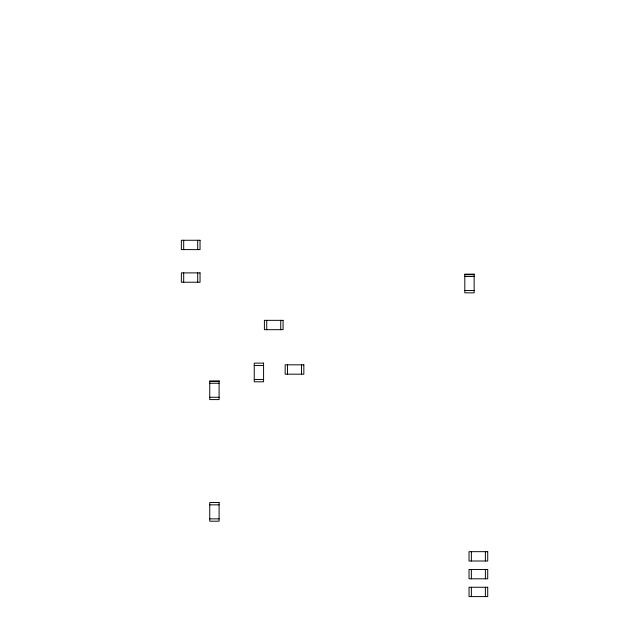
<?xml version="1.0" encoding="UTF-8"?>
<svg xmlns="http://www.w3.org/2000/svg" width="628" height="628" viewBox="0 0 628 628"><rect width="100%" height="100%" fill="white"/><g stroke="black" fill="none" stroke-linecap="round" stroke-linejoin="round"><path stroke-width="0.94" d="M464.814 274.734L474.148 274.734M464.814 276.485L474.148 276.485M464.814 290.497L474.148 290.497M254.238 365.457L263.579 365.457M254.238 379.469L263.579 379.469M209.752 381.502L219.094 381.502M209.752 383.253L219.094 383.253M209.752 397.265L219.094 397.265M209.752 504.849L219.094 504.849M209.752 518.861L219.094 518.861M485.381 551.667L485.381 561.008M485.381 569.463L485.381 578.804M485.381 587.259L485.381 596.6M471.369 551.667L471.369 561.008M471.369 569.463L471.369 578.804M471.369 587.259L471.369 596.6M301.503 364.829L301.503 374.17M287.498 364.829L287.498 374.17M280.747 320.343L280.747 329.684M266.735 320.343L266.735 329.684M197.702 240.265L197.702 249.606M197.702 272.89L197.702 282.231M183.69 240.265L183.69 249.606M183.69 272.89L183.69 282.231M200.042 240.265L181.359 240.265L181.359 249.606L200.042 249.606L200.042 240.265M200.042 272.89L181.359 272.89L181.359 282.231L200.042 282.231L200.042 272.89M474.148 274.146L464.814 274.146L464.814 292.829L474.148 292.829L474.148 274.146M283.079 320.343L264.396 320.343L264.396 329.684L283.079 329.684L283.079 320.343M263.579 363.125L254.238 363.125L254.238 381.8L263.579 381.8L263.579 363.125M303.842 364.829L285.159 364.829L285.159 374.17L303.842 374.17L303.842 364.829M219.094 380.913L209.752 380.913L209.752 399.596L219.094 399.596L219.094 380.913M219.094 502.51L209.752 502.51L209.752 521.193L219.094 521.193L219.094 502.51M487.72 551.667L469.038 551.667L469.038 561.008L487.72 561.008L487.72 551.667M487.72 569.463L469.038 569.463L469.038 578.804L487.72 578.804L487.72 569.463M487.72 587.259L469.038 587.259L469.038 596.6L487.72 596.6L487.72 587.259"/></g></svg>
